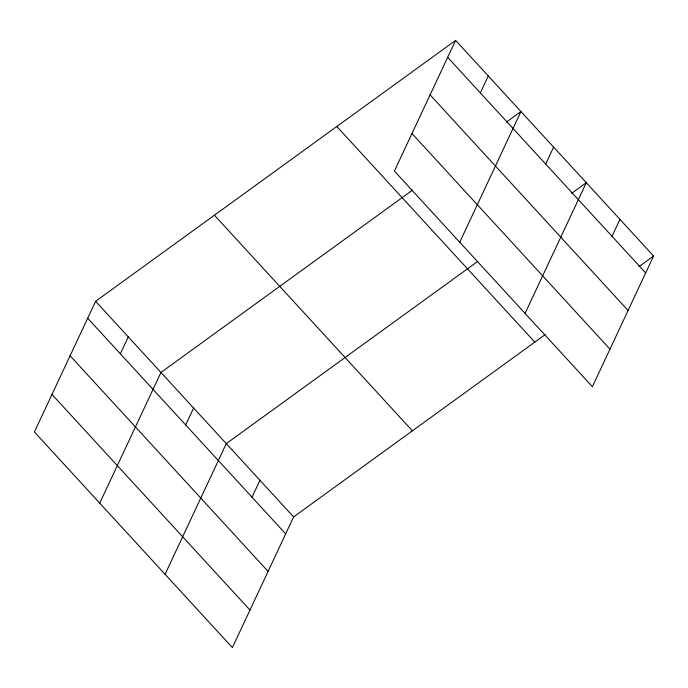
<?xml version="1.0" encoding="UTF-8"?>
<svg xmlns="http://www.w3.org/2000/svg" width="688" height="688" viewBox="0 0 688 688"><rect width="100%" height="100%" fill="white"/><g stroke="black" fill="none" stroke-linecap="round" stroke-linejoin="round"><path stroke-width="1.03" d="M455.611 40.394L394.396 171.071L592.385 386.699L653.6 256.022L455.611 40.394L95.615 301.301L34.4 431.978L232.389 647.606L293.604 516.929L545.128 334.635M120.348 353.804L128.278 336.879M99.734 503.134L160.949 372.457L412.482 190.163M185.691 424.96L193.62 408.036M165.068 574.291L226.283 443.614L477.816 261.32M252.014 497.2L259.944 480.267M480.353 92.906L488.282 75.972M459.739 242.228L520.945 111.551L506.316 122.163M545.687 164.062L553.616 147.129M525.073 313.384L586.288 182.707L571.651 193.319M612.01 236.294L619.94 219.369M638.963 266.626L653.6 256.022M447.682 57.328L645.671 272.947M430.095 94.858L628.084 310.486M411.983 133.532L609.972 349.16M336.81 126.497L534.8 342.117M214.415 215.206L412.404 430.826M95.615 301.301L293.604 516.929M87.686 318.226L285.675 533.854M70.099 355.765L268.088 571.393M51.987 394.439L249.976 610.067"/></g></svg>
